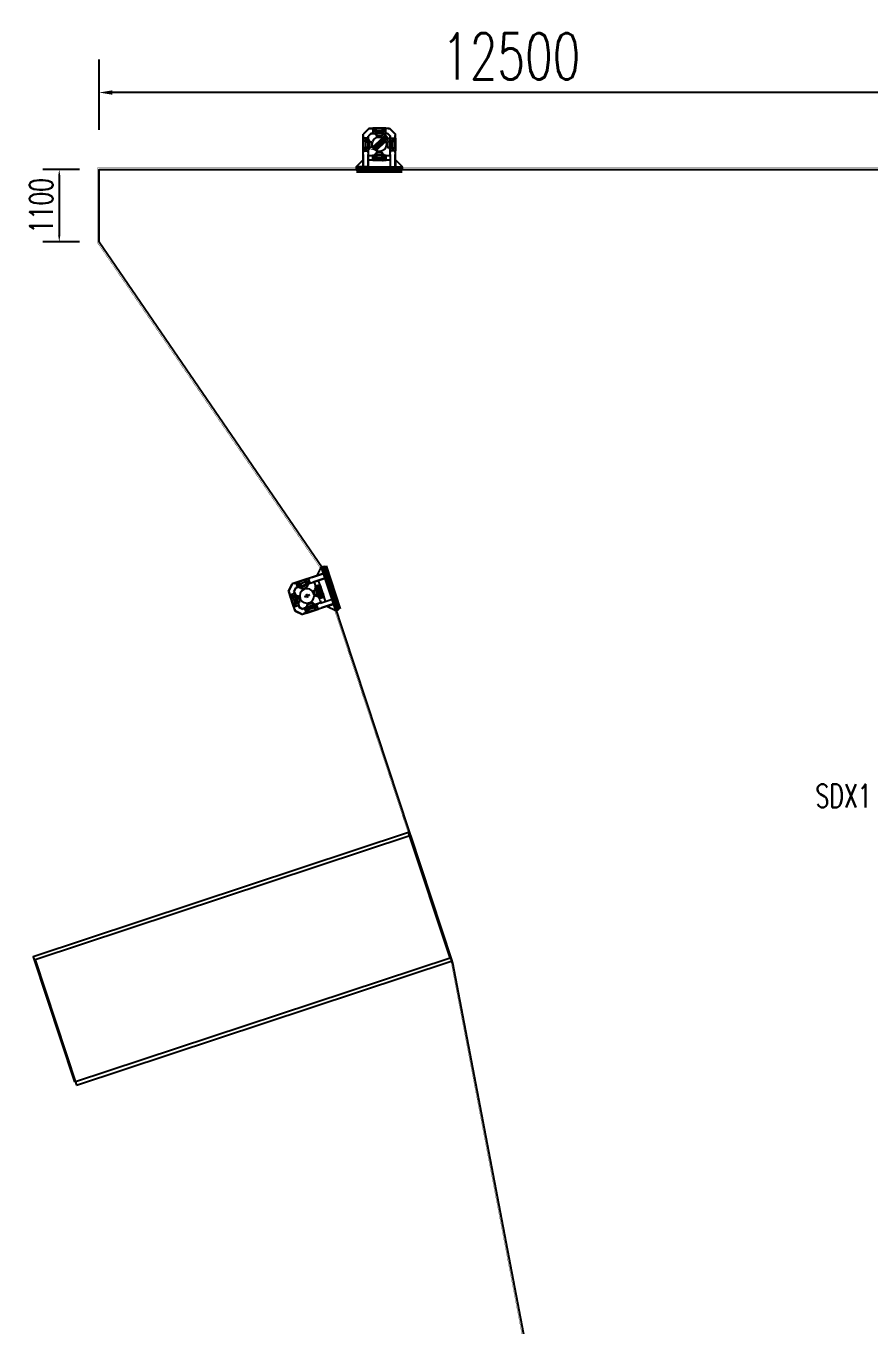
# Model space of a CAD drawing. Header units: millimetres. Extents: x -1003406 to 3312184, y 81337 to 716393.
# Drawn here: x 1468297 to 1481083, y 208075 to 227776 of the extents above; entities that cross this region are included whole.
import ezdxf

# ---------------------------------------------------------------- set-up
doc = ezdxf.new("R2010")
doc.units = ezdxf.units.MM
doc.header["$LTSCALE"] = 10
for name, pattern in [('CENTER2', [28.575, 19.05, -3.175, 3.175, -3.175]), ('DASHED2', [0.375, 0.25, -0.125]), ('DOTE', [2.42, 2, -0.2, 0.02, -0.2])]:
    doc.linetypes.add(name, pattern=pattern)
doc.layers.get('0').update_dxf_attribs({"linetype": 'CONTINUOUS'})
doc.layers.get('Defpoints').update_dxf_attribs({"linetype": 'CONTINUOUS'})
for name, color, linetype in [('DOTE', 1, 'DOTE'), ('PUB_TEXT', 7, 'CONTINUOUS'), ('W-bridge approach引桥', 4, 'CONTINUOUS'), ('W-FLOAT_BOWL浮筒', 253, 'CONTINUOUS'), ('W-MOUNTING固定方式', 5, 'CONTINUOUS'), ('W-STEEL_FRAME钢架', 3, 'CONTINUOUS'), ('W-WOOD_FLOOR木地板', 30, 'CONTINUOUS')]:
    doc.layers.add(name, color=color, linetype=linetype)
doc.styles.get("Standard").update_dxf_attribs({"font": 'simplex.shx', "width": 0.7, "bigfont": 'hztxt.shx'})
doc.styles.add('STANDARD_T3', font='simplex.shx', dxfattribs={"width": 0.7, "bigfont": 'gbcbig.shx'})
doc.linetypes.add('FENCELINE2', pattern='A,6.35,-2.54,[132,ltypeshp.shx,S=2.54,R=0,X=-2.54,Y=0],-2.54,25.4', length=36.83)
doc.dimstyles.new('W&&100', dxfattribs={"dimtxt": 350, "dimasz": 100, "dimexe": 250, "dimexo": 300, "dimgap": 100, "dimtad": 1, "dimdec": 0, "dimzin": 0, "dimdsep": 46, "dimtxsty": 'STANDARD_T3', "dimcen": 0.09, "dimclrd": 1, "dimclre": 1, "dimclrt": 7, "dimazin": 2, "dimtfac": 1, "dimtdec": 0, "dimtix": 1, "dimtmove": 2, "dimatfit": 3, "dimfxl": 100, "dimtolj": 1, "dimtzin": 0, "dimarcsym": 0})
doc.dimstyles.new('W&&200', dxfattribs={"dimtxt": 700, "dimasz": 200, "dimexe": 500, "dimexo": 600, "dimgap": 200, "dimtad": 1, "dimdec": 0, "dimzin": 0, "dimdsep": 46, "dimtxsty": 'STANDARD_T3', "dimcen": 0.09, "dimclrd": 1, "dimclre": 1, "dimclrt": 7, "dimazin": 2, "dimtfac": 1, "dimtdec": 0, "dimtix": 1, "dimtmove": 2, "dimatfit": 3, "dimfxl": 100, "dimtolj": 1, "dimtzin": 0, "dimarcsym": 0})
doc.dimstyles.new('W&&5', dxfattribs={"dimtxt": 17.5, "dimasz": 5, "dimexe": 12.5, "dimexo": 15, "dimgap": 5, "dimtad": 1, "dimdec": 0, "dimzin": 0, "dimdsep": 46, "dimtxsty": 'STANDARD_T3', "dimcen": 0.09, "dimclrd": 1, "dimclre": 1, "dimclrt": 7, "dimazin": 2, "dimtfac": 1, "dimtdec": 0, "dimtix": 1, "dimtmove": 2, "dimatfit": 3, "dimfxl": 100, "dimtolj": 1, "dimtzin": 0, "dimarcsym": 0})

# ---------------------------------------------------------------- blocks, each defined once
blk = doc.blocks.new('*D269')
at = {"layer": 'Defpoints', "color": 0, "transparency": 16777216}
for p in [(1469407, 226766), (1469407, 225600), (1481907, 225600)]:
    blk.add_point(p, dxfattribs=at)
at = {"layer": 'W-bridge approach引桥', "color": 1, "lineweight": -2, "transparency": 16777216}
for p, q in [((1469407, 226200), (1469407, 227266)), ((1481907, 226200), (1481907, 227266)), ((1481707, 226766), (1469607, 226766))]:
    blk.add_line(p, q, dxfattribs=at)
at = {"layer": 'W-bridge approach引桥', "color": 1, "transparency": 16777216}
for points in [[(1469607, 226800), (1469607, 226733), (1469407, 226766)], [(1481707, 226800), (1481707, 226733), (1481907, 226766)]]:
    blk.add_solid(points, dxfattribs=at)
at = {"layer": 'W-bridge approach引桥', "color": 7, "transparency": 16777216, "insert": (1475657, 227316), "char_height": 700, "attachment_point": 5, "style": 'STANDARD_T3'}
blk.add_mtext('\\A1;12500', dxfattribs=at)
blk = doc.blocks.new('*D270')
at = {"layer": 'Defpoints', "color": 0, "transparency": 16777216}
for p in [(1469407, 225600), (1468802, 224500), (1469407, 224500)]:
    blk.add_point(p, dxfattribs=at)
at = {"layer": 'W-WOOD_FLOOR木地板', "color": 1, "lineweight": -2, "transparency": 16777216}
for p, q in [((1469107, 225600), (1468552, 225600)), ((1468802, 225500), (1468802, 224600)), ((1469107, 224500), (1468552, 224500))]:
    blk.add_line(p, q, dxfattribs=at)
at = {"layer": 'W-WOOD_FLOOR木地板', "color": 1, "transparency": 16777216}
for points in [[(1468785, 225500), (1468818, 225500), (1468802, 225600)], [(1468785, 224600), (1468818, 224600), (1468802, 224500)]]:
    blk.add_solid(points, dxfattribs=at)
at = {"layer": 'W-WOOD_FLOOR木地板', "color": 7, "transparency": 16777216, "insert": (1468527, 225050), "char_height": 350, "attachment_point": 5, "rotation": 90, "style": 'STANDARD_T3'}
blk.add_mtext('\\A1;1100', dxfattribs=at)
blk = doc.blocks.new('*U190')
blk.add_lwpolyline([(-12, 0), (-12, 2.5), (12, 2.5), (12, 0)], close=True)
blk = doc.blocks.new('*U189')
at = {"color": 8, "linetype": 'Continuous', "lineweight": 15}
for p, q in [((-1, 2), (-2, 1)), ((0, 1), (0, -1)), ((-1, -2), (-2, -1))]:
    blk.add_line(p, q, dxfattribs=at)
at = {"color": 7, "linetype": 'Continuous', "lineweight": 15}
for p, q in [((16, 1), (0, 1)), ((0, 0), (19, 0)), ((16, 1), (16, 0)), ((19, -1), (19, 0)), ((0, -1), (19, -1))]:
    blk.add_line(p, q, dxfattribs=at)
for centre, radius, start, end in [((-3, 0), 2.9, 41.3178, 318.6822), ((-3, 0), 1.45, 41.3178, 318.6822), ((0, 3), 2.82, 221.3178, 270), ((0, -3), 2.82, 90, 138.6822), ((0, 3), 1.37, 221.3178, 270), ((0, -3), 1.37, 90, 138.6822)]:
    blk.add_arc(centre, radius, start, end, dxfattribs=at)
blk = doc.blocks.new('无头销轴_B型_D12X150')
at = {"color": 0}
for p, q in [((-72, 6), (-72, -6)), ((72, 6), (72, -6))]:
    blk.add_line(p, q, dxfattribs=at)
blk.add_lwpolyline([(-75, 4), (-75, -4), (-72, -6), (72, -6), (75, -4), (75, 4), (72, 6), (-72, 6)], close=True, dxfattribs=at)
for centre in [(-70, 0), (70, 0)]:
    blk.add_circle(centre, 1.6, dxfattribs=at)
blk = doc.blocks.new('A$C1EDE4923')
at = {"color": 3, "linetype": 'CENTER2', "ltscale": 0.5}
for p, q in [((-284, 80), (-260, 80)), ((-272, 68), (-272, 92)), ((-235, 120), (-254, 120)), ((-146, 120), (-127, 120)), ((-97, 80), (-121, 80)), ((-109, 68), (-109, 92))]:
    blk.add_line(p, q, dxfattribs=at)
at = {"linetype": 'DASHED2'}
for p, q in [((-240, 126), (-249, 126)), ((-240, 113), (-249, 113)), ((-235, 126), (-145, 126)), ((-235, 113), (-145, 113)), ((-141, 126), (-132, 126)), ((-141, 113), (-132, 113))]:
    blk.add_line(p, q, dxfattribs=at)
at = {"color": 3, "linetype": 'CENTER2'}
blk.add_line((-241, 120), (-140, 120), dxfattribs=at)
for p, q in [((-232, 80), (-232, 160)), ((-148, 80), (-148, 160))]:
    blk.add_line(p, q)
for points in [[(-94, 40), (-94, 120), (-287, 120), (-287, 40)], [(-249, 142), (-240, 142), (-240, 40), (-249, 40)], [(-232, 160), (-148, 160), (-145, 157), (-145, 83), (-148, 80), (-232, 80), (-235, 83), (-235, 157)], [(-132, 142), (-141, 142), (-141, 40), (-132, 40)]]:
    blk.add_lwpolyline(points, close=True)
for centre in [(-272, 80), (-109, 80)]:
    blk.add_circle(centre, 7)
at = {"xscale": -1}
for name, p, rotation in [('无头销轴_B型_D12X150', (-190, 120), 180), ('*U189', (-260, 114), 270), ('*U190', (-249, 120), 90), ('*U190', (-237, 120), 90)]:
    blk.add_blockref(name, p, dxfattribs=dict(at, rotation=rotation))
for name, p, rotation in [('*U190', (-143, 120), 270), ('*U190', (-132, 120), 270), ('*U189', (-121, 114), 90)]:
    blk.add_blockref(name, p, dxfattribs=dict(rotation=rotation))
blk = doc.blocks.new('*D175')
at = {"color": 1, "lineweight": -2, "transparency": 16777216}
for p, q in [((-78, 311), (78, 464)), ((121, 506), (82, 468)), ((-82, 307), (-85, 304))]:
    blk.add_line(p, q, dxfattribs=at)
at = {"color": 1, "transparency": 16777216}
for points in [[(81, 468), (82, 467), (78, 464)], [(-82, 308), (-81, 307), (-78, 311)]]:
    blk.add_solid(points, dxfattribs=at)
at = {"layer": 'Defpoints', "color": 0, "transparency": 16777216}
for p in [(78, 464), (-78, 311)]:
    blk.add_point(p, dxfattribs=at)
at = {"color": 7, "transparency": 16777216, "insert": (93, 499), "char_height": 17.5, "attachment_point": 5, "rotation": 44.4737, "style": 'STANDARD_T3'}
blk.add_mtext('\\A1;∅219', dxfattribs=at)
blk = doc.blocks.new('BZQ-T')
at = {"color": 252, "lineweight": 200, "ltscale": 100}
blk.add_line((-344.6, 6), (344.6, 6), dxfattribs=at)
at = {"layer": 'DOTE', "lineweight": 200, "ltscale": 100}
for p, q in [((-300, -17), (-300, 17)), ((-100, -17), (-100, 17)), ((100, -17), (100, 17)), ((300, -17), (300, 17))]:
    blk.add_line(p, q, dxfattribs=at)
at = {"layer": 'W-MOUNTING固定方式'}
for p, q in [((-154.6, 632.1), (-244.6, 542.1)), ((-154.6, 632.1), (154.3, 632.1)), ((154.3, 632.1), (244.3, 542.1)), ((-244.6, 43), (-244.6, 542.1)), ((-121.4, 552.1), (-164.6, 509)), ((-164.6, 43), (-164.6, 509)), ((-121.4, 552.1), (121.2, 552.1)), ((121.2, 552.1), (164.3, 509)), ((164.3, 223.1), (164.3, 509)), ((244.3, 43), (244.3, 542.1))]:
    blk.add_line(p, q, dxfattribs=at)
at = {"layer": 'W-MOUNTING固定方式', "color": 253, "linetype": 'CENTER2', "true_color": 0xadadad}
for p, q in [((-152.5, 627.1), (-239.6, 540.1)), ((-152.5, 627.1), (152.2, 627.1)), ((152.2, 627.1), (239.3, 540.1)), ((-239.6, 43), (-239.6, 540.1)), ((-123.5, 557.1), (-169.6, 511.1)), ((-169.6, 43), (-169.6, 511.1)), ((-123.5, 557.1), (123.2, 557.1)), ((123.2, 557.1), (169.3, 511.1)), ((169.3, 43), (169.3, 511.1)), ((239.3, 43), (239.3, 540.1)), ((-164.6, 218.1), (164.3, 218.1)), ((164.3, 148.1), (-164.6, 148.1))]:
    blk.add_line(p, q, dxfattribs=at)
at = {"layer": 'W-MOUNTING固定方式', "color": 1}
for p, q in [((-0.1, 341.5), (-0.1, 425.5)), ((-0.1, 341.5), (-0.1, 425.5)), ((29.9, 383.5), (-30.1, 383.5)), ((29.9, 383.5), (-30.1, 383.5))]:
    blk.add_line(p, q, dxfattribs=at)
at = {"layer": 'W-MOUNTING固定方式', "color": 0, "lineweight": 5}
for p, q in [((-164.6, 223.1), (164.3, 223.1)), ((164.3, 43), (164.3, 234)), ((164.3, 143.1), (-164.6, 143.1))]:
    blk.add_line(p, q, dxfattribs=at)
at = {"layer": 'W-MOUNTING固定方式', "lineweight": 25}
blk.add_lwpolyline([(-0.1, 425.3), (-0.1, 350)], dxfattribs=at)
at = {"layer": 'W-MOUNTING固定方式', "color": 1}
for points in [[(-344.6, 43), (-344.6, 53), (-254.6, 143), (-244.6, 143), (-244.6, 43)], [(344.3, 43), (344.3, 53), (254.3, 143), (244.3, 143), (244.3, 43)]]:
    blk.add_lwpolyline(points, close=True, dxfattribs=at)
at = {"layer": 'W-MOUNTING固定方式'}
blk.add_circle((-0.1, 387.6), 109.5, dxfattribs=at)
at = {"layer": 'W-STEEL_FRAME钢架'}
for p, q in [((-164.6, 43), (-244.6, 43)), ((164.3, 43), (244.3, 43))]:
    blk.add_line(p, q, dxfattribs=at)
for points in [[(-344.6, 43), (344.6, 43), (344.6, 0), (-344.6, 0)], [(-308, 6), (-292, 6), (-292, 0), (-308, 0)], [(-108, 6), (-92, 6), (-92, 0), (-108, 0)], [(108, 6), (92, 6), (92, 0), (108, 0)], [(308, 6), (292, 6), (292, 0), (308, 0)]]:
    blk.add_lwpolyline(points, close=True, dxfattribs=at)
at = {"layer": 'W-MOUNTING固定方式', "color": 6, "lineweight": 5, "extrusion": (0, 0, -1), "xscale": -1, "zscale": -1}
for p, rotation in [((190.6, 671.7), 180), ((284.1, 193), 90)]:
    blk.add_blockref('A$C1EDE4923', p, dxfattribs=dict(at, rotation=rotation))
at = {"layer": 'W-MOUNTING固定方式', "color": 6, "lineweight": 5, "extrusion": (0, 0, -1), "zscale": -1, "rotation": 270}
blk.add_blockref('A$C1EDE4923', (-283.9, 193), dxfattribs=at)
at = {"layer": 'W-MOUNTING固定方式', "color": 6, "lineweight": 5, "extrusion": (0, 0, -1), "zscale": -1}
blk.add_blockref('A$C1EDE4923', (190.6, 103.6), dxfattribs=at)
dim = blk.add_diameter_dim_2p(p1=(-78.3, 310.9), p2=(78, 464.4), dimstyle='W&&5')
dim.commit()
dim.dimension.update_dxf_attribs({"geometry": '*D175', "text_midpoint": (93.2, 498.6)})

msp = doc.modelspace()

# ---------------------------------------------------------------- linework, layer by layer
at = {"layer": 'W-bridge approach引桥'}
for points in [[(1469032, 211762), (1474728.5, 213646), (1474100.6, 215544.8), (1468404, 213660.9)], [(1469065.3, 211714.7), (1474761.9, 213598.7), (1474133.9, 215497.5), (1468437.4, 213613.6)]]:
    msp.add_lwpolyline(points, close=True, dxfattribs=at)
at = {"layer": 'W-FLOAT_BOWL浮筒', "const_width": 5}
msp.add_lwpolyline([(1481906.5, 190600.1), (1497906.5, 190600.1), (1497906.5, 188600.1), (1481906.5, 188600.1), (1481906.5, 180600.1), (1475906.5, 180600.1), (1475906.5, 207612.3), (1474773.1, 213564.7), (1472793.5, 219551.7), (1469406.5, 224496.1), (1469406.5, 225600.1), (1481906.5, 225600.1), (1481906.5, 218600.1), (1497906.5, 218600.1), (1497906.5, 216600.1), (1481906.5, 216600.1), (1481906.5, 204600.1), (1497906.5, 204600.1), (1497906.5, 202600.1), (1481906.5, 202600.1), (1481906.5, 190600.1)], dxfattribs=at)
at = {"layer": 'W-FLOAT_BOWL浮筒'}
msp.add_lwpolyline([(1481906.5, 190600.1), (1497906.5, 190600.1), (1497906.5, 188600.1), (1481906.5, 188600.1), (1481906.5, 180600.1), (1475906.5, 180600.1), (1475906.5, 207612.3), (1474773.1, 213564.7), (1472793.5, 219551.7), (1469406.5, 224496.1), (1469406.5, 225600.1), (1481906.5, 225600.1), (1481906.5, 204600.1), (1497906.5, 204600.1), (1497906.5, 202600.1), (1481906.5, 202600.1), (1481906.5, 190600.1)], dxfattribs=at)
at = {"layer": 'W-STEEL_FRAME钢架', "const_width": 5}
msp.add_lwpolyline([(1481931.5, 190625.1), (1497931.5, 190625.1), (1497931.5, 188575.1), (1481931.5, 188575.1), (1481931.5, 180575.1), (1475881.5, 180575.1), (1475881.5, 207609.9), (1474748.9, 213558.4), (1472770.9, 219540.5), (1469381.5, 224488.3), (1469381.5, 225625.1), (1481931.5, 225625.1), (1481931.5, 218625.1), (1497931.5, 218625.1), (1497931.5, 216575.1), (1481931.5, 216575.1), (1481931.5, 204625.1), (1497931.5, 204625.1), (1497931.5, 202575.1), (1481931.5, 202575.1)], close=True, dxfattribs=at)

# ---------------------------------------------------------------- block references
at = {"layer": 'W-STEEL_FRAME钢架', "lineweight": 200}
msp.add_blockref('BZQ-T', (1473656.5, 225594.1), dxfattribs=at)
at = {"layer": 'W-STEEL_FRAME钢架', "lineweight": 200, "xscale": -1, "rotation": 108.2967602887293}
msp.add_blockref('BZQ-T', (1472926.8, 219253.5), dxfattribs=at)

# ---------------------------------------------------------------- texts
at = {"layer": 'PUB_TEXT', "linetype": 'FENCELINE2', "width": 0.7}
msp.add_text('SDX1', height=350, dxfattribs=at).set_placement((1480272.1, 215925.5))

# ---------------------------------------------------------------- dimensions: what is measured, and where the dimension line sits
at = {"layer": 'W-bridge approach引桥'}
dim = msp.add_linear_dim(base=(1469406.5, 226766.3), p1=(1481906.5, 225600.1), p2=(1469406.5, 225600.1), dimstyle='W&&200', dxfattribs=at)
dim.commit()
dim.dimension.update_dxf_attribs({"geometry": '*D269', "text_midpoint": (1475656.5, 227316.3)})
at = {"layer": 'W-WOOD_FLOOR木地板'}
dim = msp.add_linear_dim(base=(1468801.8, 224500.1), p1=(1469406.5, 225600.1), p2=(1469406.5, 224500.1), angle=90, dimstyle='W&&100', dxfattribs=at)
dim.commit()
dim.dimension.update_dxf_attribs({"geometry": '*D270', "text_midpoint": (1468526.8, 225050.1)})

doc.saveas('drawing.dxf')
